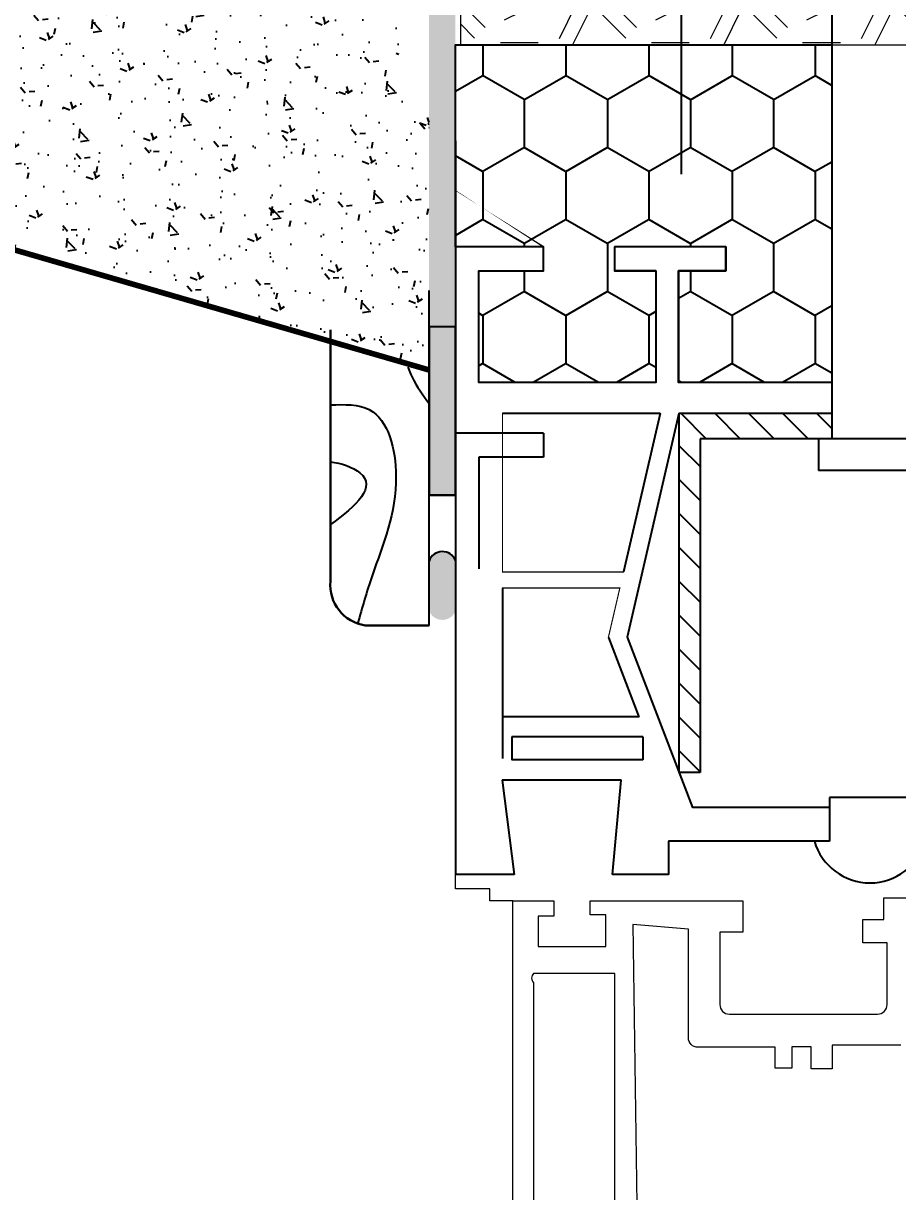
# Model space of a CAD drawing. Header units: millimetres. Extents: x 215300 to 349394, y -116838 to -1602.
# Drawn here: x 348517.2 to 348610.1, y -2410.4 to -2286.2 of the extents above; entities that cross this region are included whole.
import ezdxf
from ezdxf import colors
from ezdxf.entities.mleader import LeaderData, LeaderLine
from ezdxf.math import Vec2, Vec3

# ---------------------------------------------------------------- set-up
doc = ezdxf.new("R2010")
doc.units = ezdxf.units.MM
for name, color, linetype, lineweight in [('_Линии для надписей', 5, 'Continuous', 9), ('_Штриховки', 250, 'Continuous', 13), ('АР_Тонкие', 250, 'Continuous', 5)]:
    doc.layers.add(name, color=color, linetype=linetype, lineweight=lineweight)
doc.layers.add('Тонкая', color=7, linetype='Continuous')
doc.styles.add('Архитект', font='isocpeur.ttf', dxfattribs={"width": 0.8, "oblique": 8})

msp = doc.modelspace()

# ---------------------------------------------------------------- hatches: boundary and pattern name
h = msp.add_hatch()
h.set_pattern_fill('AR-CONC', scale=0.04015936533812658, angle=180, style=0)
h.set_pattern_definition([(130, (564213.3311819547, 142779.7050768371), (-7.316420681216191, -0.6401035593124588), [0.765035909691311, -8.415395006604424]), (184.9999999999999, (564213.3311819547, 142779.7050768371), (1.415329523904829, 7.672713521781441), [0.6120287277530497, -6.732316005283547]), (79.549, (564212.72148247, 142779.6517351601), (-5.901117608101534, 7.032575042977758), [0.6501801248242689, -7.151981373066958]), (133.8158, (564213.3311819547, 142781.7451725963), (-10.886362238696, -1.688393207115712), [1.147553864536966, -12.62309250990663]), (83.3644, (564212.4239859077, 142781.6044742598), (-9.534003384747878, 9.936453292977536), [0.9752701872363994, -10.72797205960038]), (188.8159999999999, (564213.3311819547, 142781.7451725963), (-9.53401829783571, 9.936435701992767), [0.9180430916295752, -10.09847400792533]), (159, (564212.3111340753, 142781.2351486565), (-6.088757350005318, -4.106918319607613), [0.7650359096913111, -8.415395006604426]), (214, (564212.3111340753, 142781.2351486565), (-2.481930235050415, 7.396871822392697), [0.6120287277530491, -6.732316005283536]), (108.5486, (564211.8037405739, 142780.8929065292), (-8.570670822018348, 3.289969972562511), [0.6501801248242683, -7.151981373066949]), (142.5, (564213.3311819547, 142779.7050768371), (-0.1240363463250419, 3.395676697286448), [0, -6.650712174916462, 0, -6.834320793242381, 0, -6.757817202273246]), (172.5, (564213.3311819547, 142779.7050768371), (-2.683435238521689, 4.023188303904381), [0, -3.896582900027741, 0, -6.497704992978196, 0, -2.575620895960745]), (212.4999999999999, (564215.6058887263, 142779.7050768371), (-5.445232247720409, -0.2300627229303709), [0, -2.550119698971037, 0, -7.956373460789636, 0, -10.55749555374009]), (222.4999999999998, (564216.625936606, 142779.7050768371), (-5.948773912518721, 1.021111742674219), [0, -3.315155608662347, 0, -5.283848016267989, 0, -7.497351914974846])])
h.paths.add_polyline_path([(348468.9845774867, -2296.631768963254), (348560.2896021959, -2323.087895373773), (348560.2896021959, -2295.641309354429), (348556.490177922, -2292.509693501098), (348559.4910510055, -2277.537551366615), (348539.4891174905, -2274.923662327745), (348468.9845774867, -2272.459425785769)])
for points in [[(348560.2708837379, -2279.995701445039), (348560.2708837379, -2318.50866360456), (348563.0735897401, -2318.508663604543), (348563.0735897401, -2303.673981570526), (348563.0735897405, -2279.835753323495, 0.3762167090353287), (348557.9606004594, -2272.459425785769), (348520.5299762117, -2272.459425785769), (348520.5299762117, -2275.146747865701), (348557.1596941976, -2275.146747865701, -0.3911648548225131)], [(348560.2896021959, -2318.489910781714), (348560.2896021959, -2336.388747792022), (348563.0923081987, -2336.388747792022), (348563.0923081987, -2318.489910781714)], [(348560.2896021959, -2348.656836631511, 0.6975752236174447), (348563.0923081985, -2348.70782854978), (348563.0923081985, -2343.350277721469, 0.6975752236097307), (348560.2896021959, -2343.401269639734)]]:
    msp.add_hatch(color=256).paths.add_polyline_path(points)
at = {"ltscale": 100}
h = msp.add_hatch(dxfattribs=at)
h.set_pattern_fill('HONEY', color=256, scale=1.606374613525064, angle=270, style=0)
h.set_pattern_definition([(270, (564306.8026051442, 143605.6029494023), (-4.41693582858692, -7.65035909691311), [5.100239397942071, -10.20047879588414]), (150, (564306.8026051442, 143605.6029494023), (-4.416937411706678, 7.650358182898491), [5.100239397942078, -10.20047879588416]), (210, (564306.8026051442, 143605.6029494023), (-8.833873240293599, -9.140146184728863e-07), [-10.20047879588415, 5.100239397942075])])
h.paths.add_polyline_path([(348563.0923081987, -2288.52317192101), (348563.0923081987, -2298.732217009208), (348563.0923081987, -2309.989686777678), (348572.4500497503, -2309.989686777643), (348572.4500497503, -2312.541407329549), (348565.5651080742, -2312.541407329549), (348565.5651080742, -2324.403402201751), (348584.4075439115, -2324.403402201751), (348584.4075439115, -2312.541407329588), (348580.0043785668, -2312.541407329588), (348580.0043785668, -2309.989686777678), (348591.8233788366, -2309.989686777752), (348591.8233788366, -2312.541407329549), (348586.813234093, -2312.541407329588), (348586.813234093, -2324.403402201751), (348603.1007996007, -2324.403402201751), (348603.1007996007, -2288.52317192101)])
at = {"linetype": 'Continuous'}
h = msp.add_hatch(dxfattribs=at)
h.set_pattern_fill('ANSI31', color=256, scale=0.8031873067625319, angle=180, style=0)
h.set_pattern_definition([(135, (411122.969500464, -27396.57845229988), (1.803206931979819, 1.803206931979818), [])])
h.paths.add_polyline_path([(348586.8546967701, -2365.865497120284), (348589.1176185578, -2365.865497120209), (348589.1176185579, -2330.393536097948), (348603.1007996007, -2330.393536097948), (348603.1007996007, -2327.718585078097), (348586.8546967701, -2327.718585078097)])
at = {"layer": '_Штриховки'}
h = msp.add_hatch(dxfattribs=at)
h.set_pattern_fill('GEOL2', color=256, scale=16.06374613525064, angle=90, style=0, pattern_type=2)
h.set_pattern_definition([(270, (346197.6476327304, -848.98990025662), (-16.06374613525064, -16.06374613525062), [4.015936533812654, -12.04780960143796]), (270, (346196.0412581179, -848.98990025662), (-16.06374613525064, -16.06374613525062), [4.015936533812654, -12.04780960143796]), (180, (346194.4348835034, -858.6281479377723), (-16.06374613525064, 16.06374613525062), [4.01593653381266, -12.04780960143798]), (180, (346194.4348835034, -860.23452255136), (-16.06374613525064, 16.06374613525062), [4.01593653381266, -12.04780960143798]), (224.9999999999999, (346196.0412581179, -861.0377098580611), (-16.06374613555625, -7.998458029192699e-16), [4.015936533812654, -18.70163110718385]), (224.9999999999999, (346197.1657203475, -862.1621720875202), (-16.06374613555625, -7.998458029192699e-16), [4.015936533812654, -18.70163110718385]), (135, (346188.812572356, -857.0217733242412), (-7.998458029192715e-16, 16.06374613555622), [4.015936533812655, -18.70163110718386]), (135, (346187.6881101264, -858.1462355537027), (-7.998458029192715e-16, 16.06374613555622), [4.015936533812655, -18.70163110718386]), (243.4349488, (346188.812572356, -861.0377098580611), (-6.426535252821325e-09, -16.06374613525213), [4.015936533812641, -31.90369178987864]), (243.4349488, (346190.2583095094, -861.6802597035474), (-6.426535252821325e-09, -16.06374613525213), [4.015936533812641, -31.90369178987864]), (243.4349488, (346182.3870739019, -854.6122114039495), (-6.426535252821325e-09, -16.06374613525213), [4.015936533812641, -31.90369178987864]), (243.4349488, (346183.8328110553, -855.2547612493615), (-6.426535252821325e-09, -16.06374613525213), [4.015936533812641, -31.90369178987864]), (206.5650511799999, (346193.6316961966, -853.0058367904188), (-16.06374613525214, -8.192283791988366e-10), [4.01593653381265, -31.90369178987873]), (206.5650511799999, (346194.4348835034, -854.451573942607), (-16.06374613525214, -8.192283791988366e-10), [4.01593653381265, -31.90369178987873]), (206.5650511799999, (346188.0093850504, -851.2388247155463), (-16.06374613525214, -8.192283791988366e-10), [4.01593653381265, -31.90369178987873]), (206.5650511799999, (346187.2061977437, -849.7930875633749), (-16.06374613525214, -8.192283791988366e-10), [4.01593653381265, -31.90369178987873]), (153.4349488, (346186.563647897, -863.2866343169871), (-16.06374613525214, 6.426540603123561e-09), [4.015936533812656, -31.90369178987877]), (153.4349488, (346187.2061977437, -861.8408971648165), (-16.06374613525214, 6.426540603123561e-09), [4.015936533812656, -31.90369178987877]), (116.56505118, (346193.6316961966, -851.3994621769049), (-8.192337295010839e-10, 16.06374613525212), [4.015936533812654, -31.90369178987875]), (116.56505118, (346192.1859590455, -852.0420120223176), (-8.192337295010839e-10, 16.06374613525212), [4.015936533812654, -31.90369178987875])])
h.paths.add_polyline_path([(348563.6276040697, -2272.459425785769), (348563.6276040697, -2288.523172950904), (348659.8610675154, -2288.523172950904), (348659.8610675154, -2272.459425785769)])

# ---------------------------------------------------------------- linework, layer by layer
for p, q in [((348603.1007996007, -2240.039773213363, -2.738623974075078e-08), (348603.1007996007, -2330.393536097989, -2.738623974075078e-08)), ((348563.0923081987, -2298.732217009228, -2.738623974075078e-08), (348563.0923081985, -2376.709070079049, -2.738623974075078e-08)), ((348591.8233788366, -2309.989686777702, -2.738623974075078e-08), (348580.0043785668, -2309.989686777662, -2.738623974075078e-08)), ((348580.0043785668, -2309.989686777702, -2.738623974075078e-08), (348580.0043785668, -2312.541407329607, -2.738623974075078e-08)), ((348591.8233788366, -2309.989686777702, -2.738623974075078e-08), (348591.8233788366, -2312.541407329607, -2.738623974075078e-08)), ((348584.4075439115, -2312.541407329533, -2.738623974075078e-08), (348580.0043785668, -2312.541407329574, -2.738623974075078e-08)), ((348584.4075439115, -2312.541407329607, -2.738623974075078e-08), (348584.4075439115, -2324.403402201753, -2.738623974075078e-08)), ((348591.8233788366, -2312.541407329574, -2.738623974075078e-08), (348586.813234093, -2312.541407329533, -2.738623974075078e-08)), ((348586.813234093, -2312.541407329607, -2.738623974075078e-08), (348586.813234093, -2324.403402201753, -2.738623974075078e-08)), ((348560.2896021959, -2350.243818428003, -2.738623974075078e-08), (348560.2896021959, -2314.627663593785, -2.738623974075078e-08)), ((348560.2896021959, -2350.243818428003, -2.738623974075078e-08), (348560.2896021959, -2314.627663593785, -2.738623974075078e-08)), ((348584.4075439115, -2324.403402201753, -2.738623974075078e-08), (348565.5651080742, -2324.403402201753, -2.738623974075078e-08)), ((348603.1007996007, -2324.403402201753, -2.738623974075078e-08), (348586.813234093, -2324.403402201753, -2.738623974075078e-08)), ((348584.870900016, -2327.718585078121, -2.738623974075078e-08), (348568.0896294337, -2327.718585078121, -2.738623974075078e-08)), ((348584.870900016, -2327.718585078121, -2.738623974075078e-08), (348580.9625579359, -2344.562915249307, -2.738623974075078e-08)), ((348586.8546967701, -2327.718585078121, -2.738623974075078e-08), (348581.341870496, -2351.477985876244, -2.738623974075078e-08)), ((348586.8546967701, -2327.718585078121, -2.738623974075078e-08), (348586.8546967701, -2365.86549712025, -2.738623974075078e-08)), ((348603.1007996007, -2327.718585078121, -2.738623974075078e-08), (348586.8546967701, -2327.718585078082, -2.738623974075078e-08)), ((348572.4500497503, -2329.811789217194, -2.738623974075078e-08), (348563.0923081985, -2329.811789217234, -2.738623974075078e-08)), ((348572.4500497503, -2329.811789217234, -2.738623974075078e-08), (348572.4500497503, -2332.36350976914, -2.738623974075078e-08)), ((348625.2576849168, -2330.393536097968, -2.738623974075078e-08), (348589.1176185579, -2330.393536097968, -2.738623974075078e-08)), ((348589.1176185579, -2330.393536097968, -2.738623974075078e-08), (348589.1176185578, -2365.86549712025, -2.738623974075078e-08)), ((348601.6846568195, -2330.393536097932, -2.738623974075078e-08), (348601.6846568195, -2333.763251997568, -2.738623974075078e-08)), ((348572.4500497503, -2332.363509769105, -2.738623974075078e-08), (348565.5651080742, -2332.36350976914, -2.738623974075078e-08)), ((348565.5651080742, -2332.36350976914, -2.738623974075078e-08), (348565.5651080742, -2344.225504641303, -2.738623974075078e-08)), ((348612.690646655, -2333.763251997568, -2.738623974075078e-08), (348601.6846568195, -2333.763251997568, -2.738623974075078e-08)), ((348563.0923081985, -2336.388747792007, -2.738623974075078e-08), (348560.2896021959, -2336.388747792024, -2.738623974075078e-08)), ((348568.0896294337, -2346.272560936904, -2.738623974075078e-08), (348568.0896294337, -2359.955392206067, -2.738623974075078e-08)), ((348568.0896294337, -2347.540687517653, -2.738623974075078e-08), (348568.0896294337, -2364.385017688821, -2.738623974075078e-08)), ((348579.3474333938, -2351.523844076617, -2.738623974075078e-08), (348582.5781283537, -2359.955392206067, -2.738623974075078e-08)), ((348581.341870496, -2351.477985876244, -2.738623974075078e-08), (348588.2812745564, -2369.588615338782, -2.738623974075078e-08)), ((348582.5781283537, -2359.955392206067, -2.738623974075078e-08), (348568.0896294337, -2359.955392206067, -2.738623974075078e-08)), ((348583.0033697381, -2362.094928089379, -2.738623974075078e-08), (348569.0881532903, -2362.094928089379, -2.738623974075078e-08)), ((348569.0881532903, -2362.094928089379, -2.738623974075078e-08), (348569.0881532903, -2364.537582594956, -2.738623974075078e-08)), ((348583.0033697381, -2362.094928089362, -2.738623974075078e-08), (348583.0033697381, -2364.537582594921, -2.738623974075078e-08)), ((348583.0033697381, -2364.537582594956, -2.738623974075078e-08), (348569.0881532903, -2364.537582594921, -2.738623974075078e-08)), ((348589.1176185579, -2365.865497120212, -2.738623974075078e-08), (348586.8546967701, -2365.86549712025, -2.738623974075078e-08)), ((348580.7233499394, -2366.686325352203, -2.738623974075078e-08), (348568.0703941712, -2366.686325352203, -2.738623974075078e-08)), ((348568.0703941712, -2366.686325352203, -2.738623974075078e-08), (348569.3195963798, -2376.709070079049, -2.738623974075078e-08)), ((348579.7838142218, -2376.709070079015, -2.738623974075078e-08), (348580.7233499394, -2366.686325352203, -2.738623974075078e-08)), ((348602.8464666833, -2368.554612561858, -2.738623974075078e-08), (348602.8464666833, -2373.185670205185, -2.738623974075078e-08)), ((348611.5288367913, -2368.554612561858, -2.738623974075078e-08), (348602.8464666833, -2368.554612561858, -2.738623974075078e-08)), ((348602.8464666833, -2369.588615338856, -2.738623974075078e-08), (348588.2812745564, -2369.588615338782, -2.738623974075078e-08)), ((348602.8464666833, -2373.185670205144, -2.738623974075078e-08), (348585.7377691858, -2373.185670205185, -2.738623974075078e-08)), ((348585.7377691858, -2373.185670205185, -2.738623974075078e-08), (348585.7377691858, -2376.709070079015, -2.738623974075078e-08)), ((348569.3195963798, -2376.709070079015, -2.738623974075078e-08), (348563.0923081985, -2376.709070079049, -2.738623974075078e-08)), ((348585.7377691858, -2376.709070079015, -2.738623974075078e-08), (348579.7838142218, -2376.709070079049, -2.738623974075078e-08))]:
    msp.add_line(p, q)
at = {"ltscale": 100}
msp.add_line((348563.0923081987, -2306.159493057384, -2.738623974075078e-08), (348563.0923081987, -2288.523171921029, -2.738623974075078e-08), dxfattribs=at)
at = {"lineweight": 30}
for p, q in [((348549.8020240613, -2345.548029377971, -2.738623974075078e-08), (348549.8020240613, -2318.830677487805, -2.738623974075078e-08)), ((348560.2896021959, -2350.243818428003, -2.738623974075078e-08), (348553.4934846886, -2350.243818428003, -2.738623974075078e-08))]:
    msp.add_line(p, q, dxfattribs=at)
at = {"lineweight": 15}
for p, q in [((348569.1968408052, -2436.19905908249, -2.738620011714362e-08), (348569.1968408052, -2379.517923946105, -2.738620011714362e-08)), ((348569.1968408052, -2379.517923946105, -2.738620011714362e-08), (348573.5461941606, -2379.517923946105, -2.738620011714362e-08)), ((348573.5461941606, -2379.517923946105, -2.738620011714362e-08), (348573.5461941606, -2381.167842011725, -2.738620011714362e-08)), ((348577.4265543428, -2381.00337860165, -2.738620011714362e-08), (348577.4265543431, -2379.517923946105, -2.738620011714362e-08)), ((348577.4265543431, -2379.517923946105, -2.738620011714362e-08), (348593.6528806449, -2379.517923946105, -2.738620011714362e-08)), ((348593.6528806449, -2379.517923946105, -2.738620011714362e-08), (348593.6528806449, -2382.85342684089, -2.738620011714362e-08)), ((348608.6341417372, -2381.494126849306, -2.738620011714362e-08), (348608.6341417372, -2379.217398437733, -2.738620011714362e-08)), ((348608.6341417372, -2379.217398437733, -2.738620011714362e-08), (348619.4235036293, -2379.217398437733, -2.738620011714362e-08)), ((348573.5461941606, -2381.167842011725, -2.738620011714362e-08), (348571.8935515506, -2381.167842011725, -2.738620011714362e-08)), ((348571.8935515506, -2381.167842011725, -2.738620011714362e-08), (348571.8935515506, -2384.386437181215, -2.738620011714362e-08)), ((348579.07780114, -2381.00337860165, -2.738620011714362e-08), (348577.4265543428, -2381.00337860165, -2.738620011714362e-08)), ((348579.07780114, -2384.386437181215, -2.738620011714362e-08), (348579.07780114, -2381.00337860165, -2.738620011714362e-08)), ((348606.4120074171, -2383.998726250672, -2.738620011714362e-08), (348606.4120074171, -2381.494126849306, -2.738620011714362e-08)), ((348606.4120074171, -2381.494126849306, -2.738620011714362e-08), (348608.6341417372, -2381.494126849306, -2.738620011714362e-08)), ((348593.6528806449, -2382.85342684089, -2.738620011714362e-08), (348591.1948539251, -2382.85342684089, -2.738620011714362e-08)), ((348591.1948539251, -2382.85342684089, -2.738620011714362e-08), (348591.1948539251, -2390.554145306211, -2.738620011714362e-08)), ((348571.8935515506, -2384.386437181215, -2.738620011714362e-08), (348579.07780114, -2384.386437181215, -2.738620011714362e-08)), ((348608.9761159258, -2383.998726250672, -2.738620011714362e-08), (348606.4120074171, -2383.998726250672, -2.738620011714362e-08)), ((348608.9761159261, -2390.554145306211, -2.738620011714362e-08), (348608.9761159258, -2383.998726250672, -2.738620011714362e-08)), ((348592.2106961927, -2391.569987573982, -2.738620011714362e-08), (348607.9602736582, -2391.569987573982, -2.738620011714362e-08))]:
    msp.add_line(p, q, dxfattribs=at)
at = {"color": 7, "elevation": -2.739175922796548e-08}
msp.add_lwpolyline([(348580.0043785668, -2309.989686777702), (348580.0043785668, -2312.541407329607), (348584.4075439115, -2312.541407329607), (348584.4075439115, -2324.403402201753), (348565.5651080742, -2324.403402201753), (348565.5651080742, -2312.541407329574), (348572.4500497503, -2312.541407329574), (348572.4500497503, -2309.989686777662), (348563.0923081987, -2309.989686777702), (348563.0923081987, -2298.732217009228), (348563.0923081987, -2288.523171921029), (348603.1007996007, -2288.523171921029), (348603.1007996007, -2324.403402201753), (348586.813234093, -2324.403402201753), (348586.813234093, -2312.541407329607), (348591.8233788366, -2312.541407329574), (348591.8233788366, -2309.989686777776), (348580.0043785668, -2309.989686777702)], close=True, dxfattribs=at)
at = {"elevation": -2.739175922796548e-08}
for points, const_width in [([(348560.2896021959, -2323.087895373776), (348468.9845774867, -2296.631768963256)], 0.6023904800718989), ([(348602.8464666833, -2369.588615338856), (348602.8464666833, -2373.185670205144), (348585.7377691858, -2373.185670205185), (348585.7377691858, -2376.709070079015), (348579.7838142218, -2376.709070079049), (348580.7233499394, -2366.686325352203), (348568.0703941712, -2366.686325352203), (348569.3195963798, -2376.709070079049), (348563.0923081985, -2376.709070079049), (348563.0923081982, -2309.989686777702), (348572.4500497503, -2309.989686777662), (348572.4500497503, -2312.541407329574), (348565.5651080742, -2312.541407329574), (348565.5651080742, -2324.403402201753), (348584.4075439115, -2324.403402201753), (348584.4075439115, -2312.541407329607), (348580.0043785668, -2312.541407329607), (348580.0043785668, -2309.989686777702), (348591.8233788366, -2309.989686777776), (348591.8233788366, -2312.541407329574), (348586.813234093, -2312.541407329607), (348586.813234093, -2324.403402201753), (348603.1007996007, -2324.403402201753), (348603.1007996007, -2327.718585078121), (348586.8546967701, -2327.718585078082), (348581.341870496, -2351.477985876244), (348588.2812745564, -2369.588615338782), (348602.8464666833, -2369.588615338856)], 0.1204780960143798), ([(348584.870900016, -2327.718585078121), (348580.9625579359, -2344.562915249272), (348568.0896294337, -2344.562915249272), (348568.0896294337, -2327.718585078121), (348584.870900016, -2327.718585078121)], 0.1204780960143798), ([(348580.5658737035, -2346.272560936866), (348579.3474333938, -2351.523844076617), (348582.5781283537, -2359.955392206067), (348568.0896294337, -2359.955392206067), (348568.0896294337, -2346.272560936904), (348580.5658737035, -2346.272560936866)], 0.1204780960143798), ([(348583.0033697381, -2362.094928089362), (348583.0033697381, -2364.537582594956), (348569.0881532903, -2364.537582594956), (348569.0881532903, -2362.094928089379), (348583.0033697381, -2362.094928089362)], 0.1204780960143798)]:
    msp.add_lwpolyline(points, dxfattribs=dict(at, const_width=const_width))
at = {"ltscale": 100, "elevation": -2.739175922796548e-08}
msp.add_lwpolyline([(348563.0923081987, -2318.489910781733), (348560.2896021959, -2318.489910781733), (348560.2896021959, -2336.388747792024), (348563.0923081987, -2336.388747792024)], close=True, dxfattribs=at)
at = {"lineweight": 15, "elevation": -2.739175922796548e-08}
msp.add_lwpolyline([(348569.1968408052, -2379.517923946105), (348566.7384892227, -2379.517923946105), (348566.7384892227, -2378.264048176557), (348563.0923081985, -2378.264048176557), (348563.0923081985, -2376.709070079049)], dxfattribs=at)
for points in [[(348610.4531957033, -2394.875768165824), (348603.1374300834, -2394.875768165824), (348603.1374300834, -2397.37310211531), (348600.915295763, -2397.37310211531), (348600.915295763, -2395.042213062662), (348598.8606590048, -2395.042213062662), (348598.8606590048, -2397.317620482973), (348597.0837890363, -2397.317620482973), (348597.0837890363, -2395.097694695024), (348591.5842857563, -2395.097694695024), (348588.8733072735, -2395.097694695024, -0.4142135623709144), (348587.8574650057, -2394.081852427251), (348587.8574650055, -2382.539030924427), (348581.9383492062, -2382.042998711754), (348582.3633701232, -2411.81968867981)], [(348578.6841818698, -2413.983246035669), (348580.0339330554, -2411.472702173686), (348580.0339330554, -2387.232512819628), (348571.4008295564, -2387.232512819611, 0.4142135623731008), (348571.4008295564, -2388.248355087379), (348571.400829556, -2435.38409315875)]]:
    msp.add_lwpolyline(points, format="xyb", dxfattribs=at)
for centre, radius, start, end in [((348561.7003372249, -2343.891444909861, -2.738623974075078e-08), 1.493467481050435, 21.24496847002678, 160.8396592721506), ((348607.156875317, -2371.459104410353, -2.738623974075078e-08), 6.156969506699167, 196.2855485793092, 343.7144514206908)]:
    msp.add_arc(centre, radius, start, end)
at = {"lineweight": 30}
msp.add_arc((348554.1479417742, -2345.930472890068, -2.738623974075078e-08), 4.362712895223543, 174.9708903799514, 261.3724073128554, dxfattribs=at)
at = {"lineweight": 15}
for centre, start, end in [((348592.2106961927, -2390.554145306211, -2.738620011714362e-08), 180, 270), ((348607.9602736582, -2390.554145306211, -2.738620011714362e-08), 270, 0)]:
    msp.add_arc(centre, 1.015842267770278, start, end, dxfattribs=at)
for points, knots in [([(348558.0338468407, -2322.771977249384, -2.738623974075078e-08), (348558.1670264872, -2323.134676315327, -2.738623974075078e-08), (348558.7347144739, -2324.498242704565, -2.738623974075078e-08), (348559.6560837807, -2325.773746917002, -2.738623974075078e-08), (348560.2896021959, -2326.652653017133, -2.738623974075078e-08)], [188.6180862371303, 188.6180862371303, 188.6180862371303, 188.6180862371303, 203.2060129161962, 243.4210884224385, 243.4210884224385, 243.4210884224385, 243.4210884224385]), ([(348549.8020240613, -2326.798301212555, -2.738623974075078e-08), (348551.3070199566, -2326.753400260557, -2.738623974075078e-08), (348555.5665676308, -2326.626318355327, -2.738623974075078e-08), (348557.8144346013, -2336.132974671605, -2.738623974075078e-08), (348554.6788741935, -2343.162601032116, -2.738623974075078e-08), (348553.174407716, -2348.331751861033, -2.738623974075078e-08), (348552.7150022339, -2350.051146145644, -2.738623974075078e-08)], [0, 0, 0, 0, 64.72057442061262, 183.1768266393877, 353.0647291881151, 436.1893834122222, 436.1893834122222, 436.1893834122222, 436.1893834122222]), ([(348549.8020240613, -2332.868416894643, -2.738623974075078e-08), (348550.889395792, -2332.920181350277, -2.738623974075078e-08), (348555.6033001809, -2334.724299652369, -2.738623974075078e-08), (348552.5999843462, -2337.476220189536, -2.738623974075078e-08), (348549.8020240613, -2339.529910065847, -2.738623974075078e-08)], [32.80519012705408, 32.80519012705408, 32.80519012705408, 32.80519012705408, 75.16895584343087, 182.811299356032, 182.811299356032, 182.811299356032, 182.811299356032])]:
    msp.add_open_spline(points, degree=3, knots=knots)
at = {"layer": '_Линии для надписей', "elevation": -2.739175922796548e-08}
msp.add_lwpolyline([(348563.6276040697, -2272.459425785771), (348563.6276040697, -2288.523172950906), (348659.8610675154, -2288.523172950906), (348659.8610675154, -2272.459425785771)], close=True, dxfattribs=at)
at = {"layer": 'Тонкая', "ltscale": 100}
msp.add_line((348587.1339359788, -2302.257674866662, -2.73862310443865e-08), (348587.1339359788, -2272.459425785771, -2.73862310443865e-08), dxfattribs=at)

# ---------------------------------------------------------------- leaders
at = {"layer": 'АР_Тонкие'}
ml = msp.add_multileader_mtext('Standard', dxfattribs=at)
ml.set_content('\\pxqlsm1;Оконный блок из ПВХ профиля армированного (толщина профиля не менее 70 мм). Профиль ламинированный с двух сторон по RAL 7016.', color=256, style='Архитект')
ml.set_leader_properties()
ml.build(insert=Vec2(0, 0))
ml.multileader.update_dxf_attribs({"text_left_attachment_type": 6, "text_right_attachment_type": 6, "dogleg_length": 100, "arrow_head_size": 17.36000517537598})
ctx = ml.context
ctx.base_point, ctx.char_height, ctx.arrow_head_size, ctx.landing_gap_size, ctx.plane_origin, ctx.plane_x_axis = Vec3(348335.6430792623, -2395.951205181168, -2.738620011714362e-08), 17.36000517537598, 17.36000517537598, 1.736000517537599, Vec3(347170.2868195531, -3526.162588825554, -2.738620011714362e-08), Vec3(-1, 0)
ctx.left_attachment, ctx.right_attachment = 6, 6
notes = []
notes.append((ctx, [(1, (1, 1, 0), (348342.5870813325, -2395.951205181168, -2.738620011714362e-08), (-1, 0), 6.944002070150394, [(0, [(348604.2335381296, -2487.424478273797, -2.738620011714362e-08)], 0, [])])]))
ctx.mtext.insert, ctx.mtext.width, ctx.mtext.defined_height, ctx.mtext.flow_direction = Vec3(347977.1167223714, -2373.383198453178, -2.738620011714362e-08), 361.6957078289585, 22.56800672798876, 5
for ctx, leaders in notes:
    for number, flags, end, landing, length, lines in leaders:
        leader = LeaderData()
        leader.index, (leader.has_last_leader_line, leader.has_dogleg_vector, leader.attachment_direction) = number, flags
        leader.last_leader_point, leader.dogleg_vector, leader.dogleg_length = Vec3(end), Vec3(landing), length
        for number, points, colour, breaks in lines:
            line = LeaderLine()
            line.index, line.vertices, line.color, line.breaks = number, Vec3.list(points), colors.encode_raw_color(colour), breaks
            leader.lines.append(line)
        ctx.leaders.append(leader)

doc.saveas('drawing.dxf')
